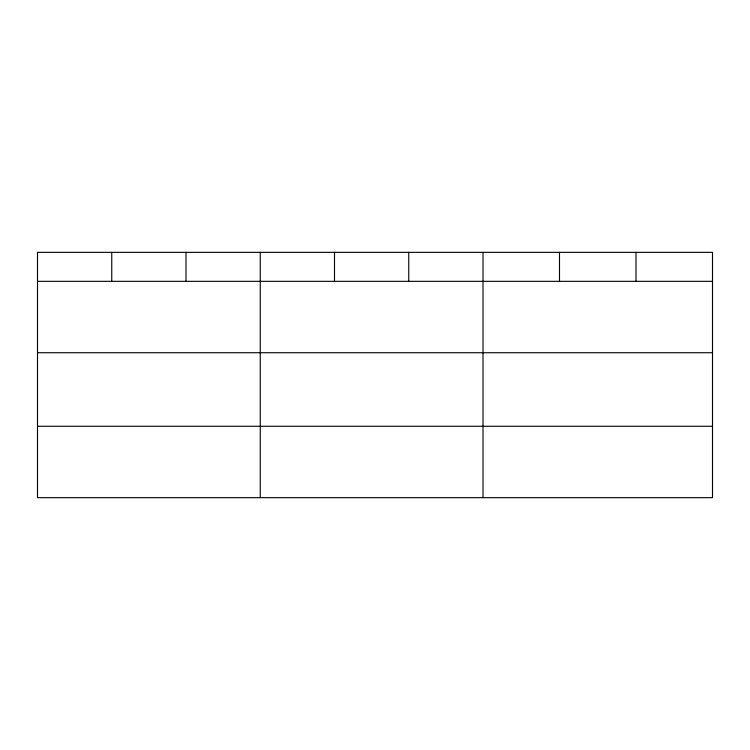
<?xml version="1.0" encoding="UTF-8"?>
<svg xmlns="http://www.w3.org/2000/svg" width="750" height="750" viewBox="0 0 750 750"><rect width="100%" height="100%" fill="white"/><g stroke="black" fill="none" stroke-linecap="round" stroke-linejoin="round"><path stroke-width="1.12" d="M712.5 352.725L712.5 252.347L37.5 252.347L37.5 497.653L712.5 497.653L712.5 352.725L37.5 352.725M37.5 281.334L712.5 281.334M37.5 426.272L712.5 426.272M636 252.347L636 281.334M559.5 252.347L559.5 281.334M483 252.347L483 497.653M408.75 252.347L408.75 281.334M334.5 252.347L334.5 281.334M260.25 252.347L260.25 497.653M186 252.347L186 281.334M111.75 252.347L111.75 281.334"/></g></svg>
